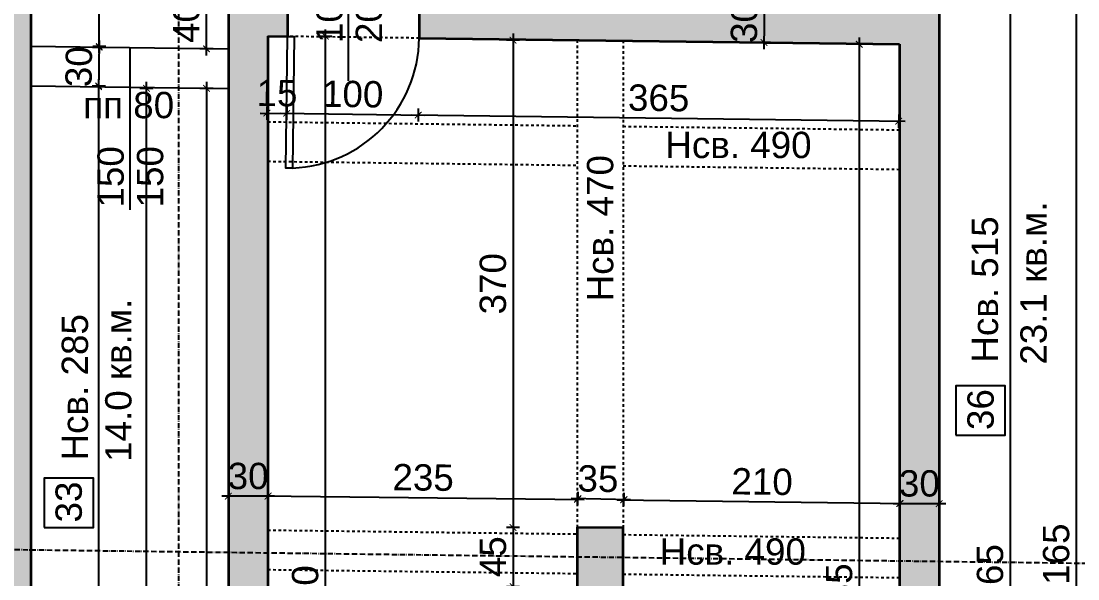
# Model space of a CAD drawing. Header units: inches. Extents: x -72385 to 39588, y -6525 to 66685.
# Drawn here: x -41120 to -40317, y 2345 to 2769 of the extents above; entities that cross this region are included whole.
import ezdxf

# ---------------------------------------------------------------- set-up
doc = ezdxf.new("R2010")
doc.units = ezdxf.units.IN
doc.header["$MEASUREMENT"] = 0
doc.linetypes.add('DashDot', pattern=[0.6, 0.4, -0.1, 0, -0.1])
doc.linetypes.add('Hidden', pattern=[0.4, 0.2, -0.2])
for name, color, linetype, lineweight in [('Врати', 251, 'Continuous', 25), ('Изгледни линии', 253, 'Continuous', 25), ('Линия на разрез', 252, 'DashDot', 25), ('Надписи Hсв', 252, 'Continuous', 25), ('Надписи врати', 252, 'Continuous', 25), ('Надписи коти вътрешни', 252, 'Continuous', 25), ('Надписи номера на пом.', 252, 'Continuous', 25), ('Надписи площ', 252, 'Continuous', 25), ('Надписи прозорци', 252, 'Continuous', 25), ('Оси', 252, 'DashDot', 25), ('Пунктир', 253, 'Hidden', 25), ('Разрезни линии', 7, 'Continuous', 35), ('Щрих стени', 254, 'Continuous', 25)]:
    doc.layers.add(name, color=color, linetype=linetype, lineweight=lineweight)
doc.styles.add('Arial Regular', font='arial.ttf')
doc.styles.get("Standard").update_dxf_attribs({"font": 'arial.ttf'})
doc.dimstyles.new('Annotative', dxfattribs={"dimscale": 0, "dimtxt": 20, "dimasz": 5, "dimexe": 5, "dimexo": 5, "dimgap": 5, "dimtad": 1, "dimdec": 0, "dimzin": 0, "dimdsep": 46, "dimtxsty": 'Standard', "dimblk": 'ARCHTICK', "dimcen": 5, "dimdle": 5, "dimadec": 0, "dimazin": 0, "dimtfac": 1, "dimtdec": 0, "dimtofl": 0, "dimtmove": 0, "dimatfit": 3, "dimldrblk": 'ARCHTICK', "dimfxl": 5, "dimfxlon": 1, "dimtolj": 1, "dimtzin": 0, "dimarcsym": 1})

# ---------------------------------------------------------------- blocks, each defined once
blk = doc.blocks.new('_ArchTick')
at = {"color": 0, "linetype": 'ByBlock', "const_width": 0.15}
blk.add_lwpolyline([(-0.5, -0.5), (0.5, 0.5)], dxfattribs=at)
blk = doc.blocks.new('*D1895')
at = {"layer": 'Defpoints', "color": 0, "ltscale": 50, "transparency": 16777216}
for p in [(-40422.34, 2781.04), (-40422.34, 1915.97), (-40368.32, 1915.97)]:
    blk.add_point(p, dxfattribs=at)
at = {"layer": 'Надписи коти вътрешни', "color": 0, "lineweight": -2, "ltscale": 50, "transparency": 16777216}
for p, q in [((-40373.32, 2781.04), (-40363.32, 2781.04)), ((-40368.32, 2786.04), (-40368.32, 1910.97)), ((-40373.32, 1915.97), (-40363.32, 1915.97))]:
    blk.add_line(p, q, dxfattribs=at)
at = {"layer": 'Надписи коти вътрешни', "color": 0, "lineweight": -2, "ltscale": 50, "transparency": 16777216, "xscale": 5, "yscale": 5, "zscale": 5}
for p, rotation in [((-40368.32, 2781.04), 90), ((-40368.32, 1915.97), 270)]:
    blk.add_blockref('_ArchTick', p, dxfattribs=dict(at, rotation=rotation))
at = {"layer": 'Надписи коти вътрешни', "color": 0, "ltscale": 50, "transparency": 16777216, "insert": (-40383.54, 2348.51), "char_height": 20, "attachment_point": 5, "rotation": 90}
blk.add_mtext('\\A1;865', dxfattribs=at)
blk = doc.blocks.new('*D1901')
at = {"layer": 'Defpoints', "color": 0, "ltscale": 50, "transparency": 16777216}
for p in [(-40257.34, 2938.96), (-40318.1, 1773.86), (-40257.34, 1773.86)]:
    blk.add_point(p, dxfattribs=at)
at = {"layer": 'Надписи коти вътрешни', "color": 0, "lineweight": -2, "ltscale": 50, "transparency": 16777216}
for p, q in [((-40313.1, 2938.96), (-40323.1, 2938.96)), ((-40318.1, 2943.96), (-40318.1, 1768.86)), ((-40313.1, 1773.86), (-40323.1, 1773.86))]:
    blk.add_line(p, q, dxfattribs=at)
at = {"layer": 'Надписи коти вътрешни', "color": 0, "lineweight": -2, "ltscale": 50, "transparency": 16777216, "xscale": 5, "yscale": 5, "zscale": 5}
for p, rotation in [((-40318.1, 2938.96), 90), ((-40318.1, 1773.86), 270)]:
    blk.add_blockref('_ArchTick', p, dxfattribs=dict(at, rotation=rotation))
at = {"layer": 'Надписи коти вътрешни', "color": 0, "ltscale": 50, "transparency": 16777216, "insert": (-40333.31, 2356.41), "char_height": 20, "attachment_point": 5, "rotation": 90}
blk.add_mtext('\\A1;1165', dxfattribs=at)
blk = doc.blocks.new('*D1902')
at = {"layer": 'Defpoints', "color": 0, "ltscale": 50, "transparency": 16777216}
for p in [(-40932.34, 2757.53), (-40917.34, 2757.34), (-40918.08, 2698.92)]:
    blk.add_point(p, dxfattribs=at)
at = {"layer": 'Надписи коти вътрешни', "color": 0, "lineweight": -2, "ltscale": 50, "transparency": 16777216}
for p, q in [((-40938.08, 2699.17), (-40913.08, 2698.85)), ((-40933.02, 2704.11), (-40933.14, 2694.11)), ((-40918.02, 2703.92), (-40918.14, 2693.92))]:
    blk.add_line(p, q, dxfattribs=at)
at = {"layer": 'Надписи коти вътрешни', "color": 0, "lineweight": -2, "ltscale": 50, "transparency": 16777216, "xscale": 5, "yscale": 5, "zscale": 5}
for p, rotation in [((-40933.08, 2699.11), 179.2706286525452), ((-40918.08, 2698.92), 359.2706286525452)]:
    blk.add_blockref('_ArchTick', p, dxfattribs=dict(at, rotation=rotation))
at = {"layer": 'Надписи коти вътрешни', "color": 0, "ltscale": 50, "transparency": 16777216, "insert": (-40925.39, 2714.22), "char_height": 20, "attachment_point": 5, "rotation": 359.27063}
blk.add_mtext('\\A1;15', dxfattribs=at)
blk = doc.blocks.new('*D1903')
at = {"layer": 'Defpoints', "color": 0, "ltscale": 50, "transparency": 16777216}
for p in [(-40917.34, 2757.34), (-40817.34, 2756.07), (-40818.08, 2697.64)]:
    blk.add_point(p, dxfattribs=at)
at = {"layer": 'Надписи коти вътрешни', "color": 0, "lineweight": -2, "ltscale": 50, "transparency": 16777216}
for p, q in [((-40923.08, 2698.98), (-40813.08, 2697.58)), ((-40918.02, 2703.92), (-40918.14, 2693.92)), ((-40818.02, 2702.64), (-40818.14, 2692.64))]:
    blk.add_line(p, q, dxfattribs=at)
at = {"layer": 'Надписи коти вътрешни', "color": 0, "lineweight": -2, "ltscale": 50, "transparency": 16777216, "xscale": 5, "yscale": 5, "zscale": 5}
for p, rotation in [((-40918.08, 2698.92), 179.2706286525442), ((-40818.08, 2697.64), 359.2706286525442)]:
    blk.add_blockref('_ArchTick', p, dxfattribs=dict(at, rotation=rotation))
at = {"layer": 'Надписи коти вътрешни', "color": 0, "ltscale": 50, "transparency": 16777216, "insert": (-40867.89, 2713.49), "char_height": 20, "attachment_point": 5, "rotation": 359.27063}
blk.add_mtext('\\A1;100', dxfattribs=at)
blk = doc.blocks.new('*D1904')
at = {"layer": 'Defpoints', "color": 0, "ltscale": 50, "transparency": 16777216}
for p in [(-40817.34, 2756.07), (-40452.34, 2751.42), (-40453.08, 2693)]:
    blk.add_point(p, dxfattribs=at)
at = {"layer": 'Надписи коти вътрешни', "color": 0, "lineweight": -2, "ltscale": 50, "transparency": 16777216}
for p, q in [((-40818.02, 2702.64), (-40818.14, 2692.64)), ((-40453.02, 2698), (-40453.14, 2688)), ((-40823.08, 2697.71), (-40448.08, 2692.93))]:
    blk.add_line(p, q, dxfattribs=at)
at = {"layer": 'Надписи коти вътрешни', "color": 0, "lineweight": -2, "ltscale": 50, "transparency": 16777216, "xscale": 5, "yscale": 5, "zscale": 5}
for p, rotation in [((-40818.08, 2697.64), 179.2706286525474), ((-40453.08, 2693), 359.2706286525474)]:
    blk.add_blockref('_ArchTick', p, dxfattribs=dict(at, rotation=rotation))
at = {"layer": 'Надписи коти вътрешни', "color": 0, "ltscale": 50, "transparency": 16777216, "insert": (-40635.39, 2710.54), "char_height": 20, "attachment_point": 5, "rotation": 359.27063}
blk.add_mtext('\\A1;365', dxfattribs=at)
blk = doc.blocks.new('*D1905')
at = {"layer": 'Defpoints', "color": 0, "ltscale": 50, "transparency": 16777216}
for p in [(-40932.34, 2757.53), (-40932.34, 1907.46), (-40888.7, 1907.46)]:
    blk.add_point(p, dxfattribs=at)
at = {"layer": 'Надписи коти вътрешни', "color": 0, "lineweight": -2, "ltscale": 50, "transparency": 16777216}
for p, q in [((-40888.7, 2762.53), (-40888.7, 1902.46)), ((-40893.7, 2757.53), (-40883.7, 2757.53)), ((-40893.7, 1907.46), (-40883.7, 1907.46))]:
    blk.add_line(p, q, dxfattribs=at)
at = {"layer": 'Надписи коти вътрешни', "color": 0, "lineweight": -2, "ltscale": 50, "transparency": 16777216, "xscale": 5, "yscale": 5, "zscale": 5}
for p, rotation in [((-40888.7, 2757.53), 90), ((-40888.7, 1907.46), 270)]:
    blk.add_blockref('_ArchTick', p, dxfattribs=dict(at, rotation=rotation))
at = {"layer": 'Надписи коти вътрешни', "color": 0, "ltscale": 50, "transparency": 16777216, "insert": (-40903.91, 2332.5), "char_height": 20, "attachment_point": 5, "rotation": 90}
blk.add_mtext('\\A1;850', dxfattribs=at)
blk = doc.blocks.new('*D1914')
at = {"layer": 'Defpoints', "color": 0, "ltscale": 50, "transparency": 16777216}
for p in [(-40452.34, 2751.42), (-40483.03, 1916.35), (-40452.34, 1916.35)]:
    blk.add_point(p, dxfattribs=at)
at = {"layer": 'Надписи коти вътрешни', "color": 0, "lineweight": -2, "ltscale": 50, "transparency": 16777216}
for p, q in [((-40483.03, 2756.42), (-40483.03, 1911.35)), ((-40478.03, 2751.42), (-40488.03, 2751.42)), ((-40478.03, 1916.35), (-40488.03, 1916.35))]:
    blk.add_line(p, q, dxfattribs=at)
at = {"layer": 'Надписи коти вътрешни', "color": 0, "lineweight": -2, "ltscale": 50, "transparency": 16777216, "xscale": 5, "yscale": 5, "zscale": 5}
for p, rotation in [((-40483.03, 2751.42), 90), ((-40483.03, 1916.35), 270)]:
    blk.add_blockref('_ArchTick', p, dxfattribs=dict(at, rotation=rotation))
at = {"layer": 'Надписи коти вътрешни', "color": 0, "ltscale": 50, "transparency": 16777216, "insert": (-40498.25, 2333.89), "char_height": 20, "attachment_point": 5, "rotation": 90}
blk.add_mtext('\\A1;835', dxfattribs=at)
blk = doc.blocks.new('*D1915')
at = {"layer": 'Defpoints', "color": 0, "ltscale": 50, "transparency": 16777216}
for p in [(-40661.8, 2405.81), (-40697.34, 2379.77), (-40662.34, 2379.07)]:
    blk.add_point(p, dxfattribs=at)
at = {"layer": 'Надписи коти вътрешни', "color": 0, "lineweight": -2, "ltscale": 50, "transparency": 16777216}
for p, q in [((-40696.9, 2401.51), (-40696.7, 2411.51)), ((-40661.9, 2400.81), (-40661.7, 2410.81)), ((-40701.8, 2406.61), (-40656.8, 2405.71))]:
    blk.add_line(p, q, dxfattribs=at)
at = {"layer": 'Надписи коти вътрешни', "color": 0, "lineweight": -2, "ltscale": 50, "transparency": 16777216, "xscale": 5, "yscale": 5, "zscale": 5}
for p, rotation in [((-40696.8, 2406.51), 178.8536044907256), ((-40661.8, 2405.81), 358.8536044907256)]:
    blk.add_blockref('_ArchTick', p, dxfattribs=dict(at, rotation=rotation))
at = {"layer": 'Надписи коти вътрешни', "color": 0, "ltscale": 50, "transparency": 16777216, "insert": (-40681.5, 2421.43), "char_height": 20, "attachment_point": 5, "rotation": 358.8536}
blk.add_mtext('\\A1;35', dxfattribs=at)
blk = doc.blocks.new('*D1916')
at = {"layer": 'Defpoints', "color": 0, "ltscale": 50, "transparency": 16777216}
for p in [(-40697.05, 2405.8), (-40932.34, 2382.5), (-40697.34, 2379.86)]:
    blk.add_point(p, dxfattribs=at)
at = {"layer": 'Надписи коти вътрешни', "color": 0, "lineweight": -2, "ltscale": 50, "transparency": 16777216}
for p, q in [((-40932.1, 2403.44), (-40931.99, 2413.44)), ((-40697.1, 2400.8), (-40696.99, 2410.8)), ((-40937.05, 2408.49), (-40692.05, 2405.74))]:
    blk.add_line(p, q, dxfattribs=at)
at = {"layer": 'Надписи коти вътрешни', "color": 0, "lineweight": -2, "ltscale": 50, "transparency": 16777216, "xscale": 5, "yscale": 5, "zscale": 5}
for p, rotation in [((-40932.05, 2408.44), 179.3559729533327), ((-40697.05, 2405.8), 359.3559729533328)]:
    blk.add_blockref('_ArchTick', p, dxfattribs=dict(at, rotation=rotation))
at = {"layer": 'Надписи коти вътрешни', "color": 0, "ltscale": 50, "transparency": 16777216, "insert": (-40814.37, 2422.33), "char_height": 20, "attachment_point": 5, "rotation": 359.35597}
blk.add_mtext('\\A1;235', dxfattribs=at)
blk = doc.blocks.new('*D1917')
at = {"layer": 'Defpoints', "color": 0, "ltscale": 50, "transparency": 16777216}
for p in [(-40452, 2402.64), (-40662.34, 2379.07), (-40452.34, 2376.39)]:
    blk.add_point(p, dxfattribs=at)
at = {"layer": 'Надписи коти вътрешни', "color": 0, "lineweight": -2, "ltscale": 50, "transparency": 16777216}
for p, q in [((-40662.07, 2400.32), (-40661.94, 2410.32)), ((-40667, 2405.38), (-40447, 2402.58)), ((-40452.07, 2397.64), (-40451.94, 2407.64))]:
    blk.add_line(p, q, dxfattribs=at)
at = {"layer": 'Надписи коти вътрешни', "color": 0, "lineweight": -2, "ltscale": 50, "transparency": 16777216, "xscale": 5, "yscale": 5, "zscale": 5}
for p, rotation in [((-40662, 2405.32), 179.2706286525463), ((-40452, 2402.64), 359.2706286525462)]:
    blk.add_blockref('_ArchTick', p, dxfattribs=dict(at, rotation=rotation))
at = {"layer": 'Надписи коти вътрешни', "color": 0, "ltscale": 50, "transparency": 16777216, "insert": (-40556.81, 2419.19), "char_height": 20, "attachment_point": 5, "rotation": 359.27063}
blk.add_mtext('\\A1;210', dxfattribs=at)
blk = doc.blocks.new('*D1918')
at = {"layer": 'Defpoints', "color": 0, "ltscale": 50, "transparency": 16777216}
for p in [(-40697.34, 2754.54), (-40746.06, 2384.51), (-40697.34, 2384.51)]:
    blk.add_point(p, dxfattribs=at)
at = {"layer": 'Надписи коти вътрешни', "color": 0, "lineweight": -2, "ltscale": 50, "transparency": 16777216}
for p, q in [((-40741.06, 2754.54), (-40751.06, 2754.54)), ((-40746.06, 2759.54), (-40746.06, 2379.51)), ((-40741.06, 2384.51), (-40751.06, 2384.51))]:
    blk.add_line(p, q, dxfattribs=at)
at = {"layer": 'Надписи коти вътрешни', "color": 0, "lineweight": -2, "ltscale": 50, "transparency": 16777216, "xscale": 5, "yscale": 5, "zscale": 5}
for p, rotation in [((-40746.06, 2754.54), 90), ((-40746.06, 2384.51), 270)]:
    blk.add_blockref('_ArchTick', p, dxfattribs=dict(at, rotation=rotation))
at = {"layer": 'Надписи коти вътрешни', "color": 0, "ltscale": 50, "transparency": 16777216, "insert": (-40761.28, 2569.53), "char_height": 20, "attachment_point": 5, "rotation": 90}
blk.add_mtext('\\A1;370', dxfattribs=at)
blk = doc.blocks.new('*D1919')
at = {"layer": 'Defpoints', "color": 0, "ltscale": 50, "transparency": 16777216}
for p in [(-40697.34, 2384.51), (-40746.06, 2339.51), (-40697.34, 2339.51)]:
    blk.add_point(p, dxfattribs=at)
at = {"layer": 'Надписи коти вътрешни', "color": 0, "lineweight": -2, "ltscale": 50, "transparency": 16777216}
for p, q in [((-40746.06, 2389.51), (-40746.06, 2334.51)), ((-40741.06, 2384.51), (-40751.06, 2384.51)), ((-40741.06, 2339.51), (-40751.06, 2339.51))]:
    blk.add_line(p, q, dxfattribs=at)
at = {"layer": 'Надписи коти вътрешни', "color": 0, "lineweight": -2, "ltscale": 50, "transparency": 16777216, "xscale": 5, "yscale": 5, "zscale": 5}
for p, rotation in [((-40746.06, 2384.51), 90), ((-40746.06, 2339.51), 270)]:
    blk.add_blockref('_ArchTick', p, dxfattribs=dict(at, rotation=rotation))
at = {"layer": 'Надписи коти вътрешни', "color": 0, "ltscale": 50, "transparency": 16777216, "insert": (-40761.23, 2362.26), "char_height": 20, "attachment_point": 5, "rotation": 90}
blk.add_mtext('\\A1;45', dxfattribs=at)
blk = doc.blocks.new('*D7968')
at = {"layer": 'Defpoints', "color": 0, "ltscale": 50, "transparency": 16777216}
for p in [(-41112.34, 2949.84), (-41060.45, 2949.84), (-41112.34, 2749.82)]:
    blk.add_point(p, dxfattribs=at)
at = {"layer": 'Надписи коти вътрешни', "color": 0, "lineweight": -2, "ltscale": 50, "transparency": 16777216}
for p, q in [((-41060.45, 2744.82), (-41060.45, 2954.84)), ((-41065.45, 2949.84), (-41055.45, 2949.84)), ((-41065.45, 2749.82), (-41055.45, 2749.82))]:
    blk.add_line(p, q, dxfattribs=at)
at = {"layer": 'Надписи коти вътрешни', "color": 0, "lineweight": -2, "ltscale": 50, "transparency": 16777216, "xscale": 5, "yscale": 5, "zscale": 5}
for p, rotation in [((-41060.45, 2949.84), 90), ((-41060.45, 2749.82), 270)]:
    blk.add_blockref('_ArchTick', p, dxfattribs=dict(at, rotation=rotation))
at = {"layer": 'Надписи коти вътрешни', "color": 0, "ltscale": 50, "transparency": 16777216, "insert": (-41075.66, 2849.83), "char_height": 20, "attachment_point": 5, "rotation": 90}
blk.add_mtext('\\A1;200', dxfattribs=at)
blk = doc.blocks.new('*D1957')
at = {"layer": 'Defpoints', "color": 0, "ltscale": 50, "transparency": 16777216}
for p in [(-40978.98, 2787.92), (-40962.34, 2787.92), (-40962.34, 2747.91)]:
    blk.add_point(p, dxfattribs=at)
at = {"layer": 'Надписи коти вътрешни', "color": 0, "lineweight": -2, "ltscale": 50, "transparency": 16777216}
for p, q in [((-40973.98, 2787.92), (-40983.98, 2787.92)), ((-40978.98, 2742.91), (-40978.98, 2792.92)), ((-40973.98, 2747.91), (-40983.98, 2747.91))]:
    blk.add_line(p, q, dxfattribs=at)
at = {"layer": 'Надписи коти вътрешни', "color": 0, "lineweight": -2, "ltscale": 50, "transparency": 16777216, "xscale": 5, "yscale": 5, "zscale": 5}
for p, rotation in [((-40978.98, 2787.92), 90), ((-40978.98, 2747.91), 270)]:
    blk.add_blockref('_ArchTick', p, dxfattribs=dict(at, rotation=rotation))
at = {"layer": 'Надписи коти вътрешни', "color": 0, "ltscale": 50, "transparency": 16777216, "insert": (-40994.19, 2767.92), "char_height": 20, "attachment_point": 5, "rotation": 90}
blk.add_mtext('\\A1;40', dxfattribs=at)
blk = doc.blocks.new('*D1958')
at = {"layer": 'Defpoints', "color": 0, "ltscale": 50, "transparency": 16777216}
for p in [(-40962.34, 2717.91), (-40978.98, 1907.85), (-40962.34, 1907.85)]:
    blk.add_point(p, dxfattribs=at)
at = {"layer": 'Надписи коти вътрешни', "color": 0, "lineweight": -2, "ltscale": 50, "transparency": 16777216}
for p, q in [((-40978.98, 2722.91), (-40978.98, 1902.85)), ((-40973.98, 2717.91), (-40983.98, 2717.91)), ((-40973.98, 1907.85), (-40983.98, 1907.85))]:
    blk.add_line(p, q, dxfattribs=at)
at = {"layer": 'Надписи коти вътрешни', "color": 0, "lineweight": -2, "ltscale": 50, "transparency": 16777216, "xscale": 5, "yscale": 5, "zscale": 5}
for p, rotation in [((-40978.98, 2717.91), 90), ((-40978.98, 1907.85), 270)]:
    blk.add_blockref('_ArchTick', p, dxfattribs=dict(at, rotation=rotation))
at = {"layer": 'Надписи коти вътрешни', "color": 0, "ltscale": 50, "transparency": 16777216, "insert": (-40994.19, 2312.88), "char_height": 20, "attachment_point": 5, "rotation": 90}
blk.add_mtext('\\A1;810', dxfattribs=at)
blk = doc.blocks.new('*D7965')
at = {"layer": 'Defpoints', "color": 0, "ltscale": 50, "transparency": 16777216}
for p in [(-41112.34, 2719.82), (-41060.83, 2719.82), (-41112.34, 1804.75)]:
    blk.add_point(p, dxfattribs=at)
at = {"layer": 'Надписи коти вътрешни', "color": 0, "lineweight": -2, "ltscale": 50, "transparency": 16777216}
for p, q in [((-41060.83, 1799.75), (-41060.83, 2724.82)), ((-41065.83, 2719.82), (-41055.83, 2719.82)), ((-41065.83, 1804.75), (-41055.83, 1804.75))]:
    blk.add_line(p, q, dxfattribs=at)
at = {"layer": 'Надписи коти вътрешни', "color": 0, "lineweight": -2, "ltscale": 50, "transparency": 16777216, "xscale": 5, "yscale": 5, "zscale": 5}
for p, rotation in [((-41060.83, 2719.82), 90), ((-41060.83, 1804.75), 270)]:
    blk.add_blockref('_ArchTick', p, dxfattribs=dict(at, rotation=rotation))
at = {"layer": 'Надписи коти вътрешни', "color": 0, "ltscale": 50, "transparency": 16777216, "insert": (-41076.04, 2262.28), "char_height": 20, "attachment_point": 5, "rotation": 90}
blk.add_mtext('\\A1;915', dxfattribs=at)
blk = doc.blocks.new('*D1954')
at = {"layer": 'Defpoints', "color": 0, "ltscale": 50, "transparency": 16777216}
for p in [(-41024.59, 2717.91), (-40962.34, 2717.91), (-40962.34, 1782.84)]:
    blk.add_point(p, dxfattribs=at)
at = {"layer": 'Надписи коти вътрешни', "color": 0, "lineweight": -2, "ltscale": 50, "transparency": 16777216}
for p, q in [((-41024.59, 1777.84), (-41024.59, 2722.91)), ((-41019.59, 2717.91), (-41029.59, 2717.91)), ((-41019.59, 1782.84), (-41029.59, 1782.84))]:
    blk.add_line(p, q, dxfattribs=at)
at = {"layer": 'Надписи коти вътрешни', "color": 0, "lineweight": -2, "ltscale": 50, "transparency": 16777216, "xscale": 5, "yscale": 5, "zscale": 5}
for p, rotation in [((-41024.59, 2717.91), 90), ((-41024.59, 1782.84), 270)]:
    blk.add_blockref('_ArchTick', p, dxfattribs=dict(at, rotation=rotation))
at = {"layer": 'Надписи коти вътрешни', "color": 0, "ltscale": 50, "transparency": 16777216, "insert": (-41039.81, 2250.37), "char_height": 20, "attachment_point": 5, "rotation": 90}
blk.add_mtext('\\A1;935', dxfattribs=at)
blk = doc.blocks.new('*D7964')
at = {"layer": 'Defpoints', "color": 0, "ltscale": 10, "transparency": 16777216}
for p in [(-41079.18, 2749.4), (-41079.56, 2719.4), (-41060.9, 2719.17)]:
    blk.add_point(p, dxfattribs=at)
at = {"layer": 'Надписи коти вътрешни', "color": 0, "lineweight": -2, "ltscale": 10, "transparency": 16777216}
for p, q in [((-41060.45, 2754.16), (-41060.96, 2714.17)), ((-41065.52, 2749.23), (-41055.52, 2749.1)), ((-41065.9, 2719.23), (-41055.9, 2719.1))]:
    blk.add_line(p, q, dxfattribs=at)
at = {"layer": 'Надписи коти вътрешни', "color": 0, "lineweight": -2, "ltscale": 10, "transparency": 16777216, "xscale": 5, "yscale": 5, "zscale": 5}
for p, rotation in [((-41060.52, 2749.16), 89.27062865253532), ((-41060.9, 2719.17), 269.2706286525353)]:
    blk.add_blockref('_ArchTick', p, dxfattribs=dict(at, rotation=rotation))
at = {"layer": 'Надписи коти вътрешни', "color": 0, "ltscale": 10, "transparency": 16777216, "insert": (-41075.93, 2734.36), "char_height": 20, "attachment_point": 5, "rotation": 89.27063}
blk.add_mtext('\\A1;30', dxfattribs=at)
blk = doc.blocks.new('*D7975')
at = {"layer": 'Defpoints', "color": 0, "ltscale": 10, "transparency": 16777216}
for p in [(-40962.34, 2438.09), (-40932.34, 2438.09), (-40962.34, 2408.21)]:
    blk.add_point(p, dxfattribs=at)
at = {"layer": 'Надписи коти вътрешни', "color": 0, "lineweight": -2, "ltscale": 10, "transparency": 16777216}
for p, q in [((-40962.34, 2413.21), (-40962.34, 2403.21)), ((-40932.34, 2413.21), (-40932.34, 2403.21)), ((-40927.34, 2408.21), (-40967.34, 2408.21))]:
    blk.add_line(p, q, dxfattribs=at)
at = {"layer": 'Надписи коти вътрешни', "color": 0, "lineweight": -2, "ltscale": 10, "transparency": 16777216, "xscale": 5, "yscale": 5, "zscale": 5, "rotation": 180.0000000000009}
blk.add_blockref('_ArchTick', (-40962.34, 2408.21), dxfattribs=at)
at = {"layer": 'Надписи коти вътрешни', "color": 0, "lineweight": -2, "ltscale": 10, "transparency": 16777216, "xscale": 5, "yscale": 5, "zscale": 5}
blk.add_blockref('_ArchTick', (-40932.34, 2408.21), dxfattribs=at)
at = {"layer": 'Надписи коти вътрешни', "color": 0, "ltscale": 10, "transparency": 16777216, "insert": (-40947.34, 2423.43), "char_height": 20, "attachment_point": 5}
blk.add_mtext('\\A1;30', dxfattribs=at)
blk = doc.blocks.new('*D7976')
at = {"layer": 'Defpoints', "color": 0, "ltscale": 10, "transparency": 16777216}
for p in [(-40452.34, 2423.43), (-40422.34, 2423.43), (-40422.34, 2402.58)]:
    blk.add_point(p, dxfattribs=at)
at = {"layer": 'Надписи коти вътрешни', "color": 0, "lineweight": -2, "ltscale": 10, "transparency": 16777216}
for p, q in [((-40457.34, 2402.58), (-40417.34, 2402.58)), ((-40452.34, 2407.58), (-40452.34, 2397.58)), ((-40422.34, 2407.58), (-40422.34, 2397.58))]:
    blk.add_line(p, q, dxfattribs=at)
at = {"layer": 'Надписи коти вътрешни', "color": 0, "lineweight": -2, "ltscale": 10, "transparency": 16777216, "xscale": 5, "yscale": 5, "zscale": 5, "rotation": 180}
blk.add_blockref('_ArchTick', (-40452.34, 2402.58), dxfattribs=at)
at = {"layer": 'Надписи коти вътрешни', "color": 0, "lineweight": -2, "ltscale": 10, "transparency": 16777216, "xscale": 5, "yscale": 5, "zscale": 5}
blk.add_blockref('_ArchTick', (-40422.34, 2402.58), dxfattribs=at)
at = {"layer": 'Надписи коти вътрешни', "color": 0, "ltscale": 10, "transparency": 16777216, "insert": (-40437.34, 2417.8), "char_height": 20, "attachment_point": 5}
blk.add_mtext('\\A1;30', dxfattribs=at)
blk = doc.blocks.new('*D7977')
at = {"layer": 'Defpoints', "color": 0, "ltscale": 10, "transparency": 16777216}
for p in [(-40537.17, 2782.5), (-40555.36, 2752.74), (-40537.57, 2752.51)]:
    blk.add_point(p, dxfattribs=at)
at = {"layer": 'Надписи коти вътрешни', "color": 0, "lineweight": -2, "ltscale": 10, "transparency": 16777216}
for p, q in [((-40554.9, 2787.74), (-40555.43, 2747.74)), ((-40549.97, 2782.67), (-40559.97, 2782.81)), ((-40550.37, 2752.68), (-40560.36, 2752.81))]:
    blk.add_line(p, q, dxfattribs=at)
at = {"layer": 'Надписи коти вътрешни', "color": 0, "lineweight": -2, "ltscale": 10, "transparency": 16777216, "xscale": 5, "yscale": 5, "zscale": 5}
for p, rotation in [((-40554.97, 2782.74), 89.2440909782928), ((-40555.36, 2752.74), 269.2440909782928)]:
    blk.add_blockref('_ArchTick', p, dxfattribs=dict(at, rotation=rotation))
at = {"layer": 'Надписи коти вътрешни', "color": 0, "ltscale": 10, "transparency": 16777216, "insert": (-40570.38, 2767.94), "char_height": 20, "attachment_point": 5, "rotation": 89.24409}
blk.add_mtext('\\A1;30', dxfattribs=at)

msp = doc.modelspace()

# ---------------------------------------------------------------- hatches: boundary and pattern name
at = {"layer": 'Щрих стени', "ltscale": 10}
h = msp.add_hatch(color=256, dxfattribs=at)
h.dxf.hatch_style = 1
h.paths.add_polyline_path([(-42007.34, 2996.24), (-42042.34, 2996.68), (-42042.34, 2961.68), (-42007.34, 2961.23)])
h.paths.add_polyline_path([(-41707.34, 2992.42), (-41742.34, 2992.86), (-41742.34, 2947.86), (-41707.34, 2947.41)])
h.paths.add_polyline_path([(-41407.34, 2988.6), (-41442.34, 2989.04), (-41442.34, 2954.04), (-41407.34, 2953.6)])
h.paths.add_polyline_path([(-41707.34, 2397.37), (-41742.34, 2397.81), (-41767.34, 2398.13), (-41767.34, 2363.13), (-41742.34, 2362.81), (-41742.34, 2352.81), (-41707.34, 2352.37)], flags=17)
h.paths.add_polyline_path([(-42292.34, 2089.79), (-42292.34, 2139.8), (-42307.34, 2139.99), (-42307.34, 2024.98), (-42292.34, 2024.79), (-42292.34, 2074.79), (-41707.34, 2067.34), (-41707.34, 2062.85), (-41702.34, 2062.85), (-41702.34, 2067.28), (-41197.34, 2060.85), (-41197.34, 2030.85), (-41142.34, 2030.15), (-41142.34, 1745.12), (-41702.34, 1752.25), (-41702.34, 1962.85), (-41707.34, 1962.85), (-41707.34, 1797.32), (-41742.34, 1797.77), (-41742.34, 1787.77), (-41767.34, 1788.08), (-41767.34, 1753.08), (-41742.34, 1752.76), (-41707.34, 1752.32), (-41707.34, 1557.85), (-41702.34, 1557.85), (-41702.34, 1747.25), (-41142.34, 1740.12), (-41142.34, 1660.12), (-41112.34, 1659.74), (-41112.34, 1754.74), (-41087.34, 1754.42), (-41087.34, 1804.43), (-41112.34, 1804.75), (-41112.34, 2949.84), (-40882.34, 2946.91), (-40882.34, 2966.91), (-40907.34, 2967.23), (-40907.34, 2982.23), (-41142.34, 2985.22), (-41142.34, 2105.15), (-41197.34, 2105.85), (-41197.34, 2075.85)])
h.paths.add_polyline_path([(-42007.34, 1196.09), (-42042.34, 1196.54), (-42042.34, 1161.53), (-42007.34, 1161.09)])
h.paths.add_polyline_path([(-41707.34, 1192.27), (-41702.34, 1192.21), (-41702.34, 1457.85), (-41707.34, 1457.85), (-41707.34, 1202.27), (-41742.34, 1202.72), (-41742.34, 1157.71), (-41707.34, 1157.27)])
h.paths.add_polyline_path([(-41407.34, 1188.45), (-41442.34, 1188.9), (-41442.34, 1153.9), (-41407.34, 1153.45)])
h = msp.add_hatch(color=256, dxfattribs=at)
h.dxf.hatch_style = 1
h.paths.add_polyline_path([(-41112.34, 1404.71), (-40967.34, 1402.87), (-40967.34, 1432.87), (-41112.34, 1434.72), (-41112.34, 1499.72), (-41142.34, 1500.1), (-41142.34, 1150.08), (-41107.34, 1149.63), (-41107.34, 1194.63), (-41112.34, 1194.7)])
h.paths.add_polyline_path([(-40782.34, 1430.52), (-40867.34, 1431.6), (-40867.34, 1401.6), (-40842.34, 1401.28), (-40842.34, 1181.26), (-40842.34, 1146.26), (-40807.34, 1145.81), (-40807.34, 1180.81), (-40812.34, 1180.88), (-40812.34, 1400.9), (-40782.34, 1400.51)])
h.paths.add_polyline_path([(-40207.34, 1423.2), (-40682.34, 1429.24), (-40682.34, 1399.24), (-40337.34, 1394.85), (-40337.34, 1379.85), (-40257.34, 1378.83), (-40257.34, 1173.81), (-40542.34, 1177.44), (-40542.34, 1142.44), (-40222.34, 1138.36), (-40222.34, 1403.39), (-40207.34, 1403.19)])
h.paths.add_polyline_path([(-40222.34, 2498.47), (-40257.34, 2498.92), (-40257.34, 1773.86), (-40422.34, 1775.96), (-40422.34, 1815.96), (-40452.34, 1816.35), (-40452.34, 1776.34), (-40932.34, 1782.45), (-40932.34, 1807.46), (-40962.34, 1807.84), (-40962.34, 1782.84), (-40987.34, 1783.15), (-40987.34, 1753.15), (-40207.34, 1743.22), (-40207.34, 1763.22), (-40222.34, 1763.41)])
h.paths.add_polyline_path([(-40932.34, 2757.53), (-40917.34, 2757.34), (-40917.34, 2787.34), (-40962.34, 2787.92), (-40962.34, 1907.85), (-40932.34, 1907.46)])
h.paths.add_polyline_path([(-40422.34, 2781.04), (-40662.34, 2784.1), (-40662.34, 2809.1), (-40692.34, 2809.48), (-40692.34, 2784.48), (-40817.34, 2786.07), (-40817.34, 2756.07), (-40452.34, 2751.42), (-40452.34, 1916.35), (-40422.34, 1915.97)])
h.paths.add_polyline_path([(-40662.34, 2384.07), (-40697.34, 2384.51), (-40697.34, 2339.51), (-40662.34, 2339.06)], flags=17)
h.paths.add_polyline_path([(-40222.34, 2973.51), (-40717.34, 2979.81), (-40717.34, 2964.81), (-40742.34, 2965.13), (-40742.34, 2945.13), (-40692.34, 2944.49), (-40692.34, 2939.49), (-40662.34, 2939.11), (-40662.34, 2944.11), (-40257.34, 2938.96), (-40257.34, 2638.93), (-40222.34, 2638.49)])

# ---------------------------------------------------------------- linework, layer by layer
at = {"layer": 'Врати', "ltscale": 50}
msp.add_lwpolyline([(-40917.34, 2757.34), (-40912.34, 2757.28), (-40913.61, 2657.29), (-40918.61, 2657.35)], close=True, dxfattribs=at)
msp.add_arc((-40917.34, 2757.34), 100, 272.13661, 359.27063, dxfattribs=at)
at = {"layer": 'Изгледни линии', "ltscale": 50}
for p, q in [((-41112.34, 2749.82), (-40962.34, 2747.91)), ((-41112.34, 2719.82), (-40962.34, 2717.91))]:
    msp.add_line(p, q, dxfattribs=at)
at = {"layer": 'Линия на разрез', "ltscale": 10}
msp.add_line((-40999.92, 1148.26), (-40999.92, 3115.76), dxfattribs=at)
at = {"layer": 'Надписи врати', "ltscale": 50}
msp.add_line((-40871.08, 2723.67), (-40871.08, 2823.67), dxfattribs=at)
at = {"layer": 'Надписи номера на пом.', "ltscale": 50}
for points in [[(-40409.53, 2454.6), (-40372.03, 2454.6), (-40372.03, 2492.1), (-40409.53, 2492.1)], [(-41102.39, 2384.4), (-41064.89, 2384.4), (-41064.89, 2421.9), (-41102.39, 2421.9)]]:
    msp.add_lwpolyline(points, close=True, dxfattribs=at)
at = {"layer": 'Надписи прозорци', "ltscale": 50}
msp.add_line((-41037.34, 2748.87), (-41037.34, 2625.72), dxfattribs=at)
at = {"layer": 'Оси', "ltscale": 10}
msp.add_line((-39839.84, 2351.09), (-52699.84, 2514.81), dxfattribs=at)
at = {"layer": 'Пунктир', "ltscale": 10}
for p, q in [((-40817.34, 2756.07), (-40917.34, 2757.34)), ((-40697.34, 2754.54), (-40697.34, 2384.51)), ((-40662.34, 2754.1), (-40662.34, 2384.07)), ((-40932.34, 2692.52), (-40697.34, 2689.53)), ((-40662.34, 2689.08), (-40452.34, 2686.41)), ((-40932.34, 2662.52), (-40697.34, 2659.53)), ((-40662.34, 2659.08), (-40452.34, 2656.41)), ((-40932.34, 2382.5), (-40697.34, 2379.51)), ((-40662.34, 2379.07), (-40452.34, 2376.39)), ((-40932.34, 2352.5), (-40697.34, 2349.51)), ((-40662.34, 2349.06), (-40452.34, 2346.39))]:
    msp.add_line(p, q, dxfattribs=at)
at = {"layer": 'Разрезни линии', "ltscale": 50}
for p, q in [((-41112.34, 2949.84), (-41112.34, 1804.75)), ((-40962.34, 2787.92), (-40962.34, 1907.85)), ((-40917.34, 2787.34), (-40917.34, 2757.34)), ((-40817.34, 2786.07), (-40817.34, 2756.07)), ((-40422.34, 2781.04), (-40422.34, 1915.97)), ((-40932.34, 2757.53), (-40917.34, 2757.34)), ((-40932.34, 2757.53), (-40932.34, 1907.46)), ((-40817.34, 2756.07), (-40452.34, 2751.42)), ((-40452.34, 2751.42), (-40452.34, 1916.35))]:
    msp.add_line(p, q, dxfattribs=at)
msp.add_lwpolyline([(-40697.34, 2339.51), (-40662.34, 2339.06), (-40662.34, 2384.07), (-40697.34, 2384.51)], close=True, dxfattribs=at)

# ---------------------------------------------------------------- texts
at = {"layer": 'Надписи Hсв', "ltscale": 100, "char_height": 20, "width": 180.4891, "attachment_point": 1, "style": 'Arial Regular'}
for insert in [(-40630.33, 2684.96), (-40634.64, 2376.2)]:
    msp.add_mtext('\\pxt8;Hсв. 490', dxfattribs=dict(at, insert=insert))
at = {"layer": 'Надписи Hсв', "ltscale": 100, "char_height": 20, "width": 180.4891, "attachment_point": 1, "rotation": 90, "style": 'Arial Regular'}
for s, insert in [('\\pxt8;Hсв. 470', (-40689.9, 2556.14)), ('\\pxt8;Hсв. 515', (-40397.52, 2509.6)), ('\\pxt8;Hсв. 285', (-41089.01, 2435.37))]:
    msp.add_mtext(s, dxfattribs=dict(at, insert=insert))
at = {"layer": 'Надписи врати', "ltscale": 100, "char_height": 20, "width": 180.4891, "attachment_point": 1, "rotation": 90, "style": 'Arial Regular'}
for s, insert in [('100', (-40895.6, 2752.33)), ('200', (-40865.6, 2752.33))]:
    msp.add_mtext(s, dxfattribs=dict(at, insert=insert))
at = {"layer": 'Надписи номера на пом.', "ltscale": 100, "char_height": 20, "width": 180.4891, "attachment_point": 1, "rotation": 90, "style": 'Arial Regular'}
for s, insert in [('\\pxqc;36', (-40400.84, 2383.74)), ('\\pxqc;33', (-41093.71, 2313.55))]:
    msp.add_mtext(s, dxfattribs=dict(at, insert=insert))
at = {"layer": 'Надписи площ', "ltscale": 100, "char_height": 20, "width": 180.4891, "attachment_point": 1, "rotation": 90, "style": 'Arial Regular'}
for s, insert in [('23.1 кв.м.', (-40360.59, 2508.09)), ('14.0 кв.м.', (-41055.96, 2434.26))]:
    msp.add_mtext(s, dxfattribs=dict(at, insert=insert))
at = {"layer": 'Надписи прозорци', "ltscale": 100, "insert": (-41072.65, 2715.23), "char_height": 20, "width": 180.4891, "attachment_point": 1, "style": 'Arial Regular'}
msp.add_mtext('пп 80', dxfattribs=at)
at = {"layer": 'Надписи прозорци', "ltscale": 100, "char_height": 20, "width": 180.4891, "attachment_point": 3, "rotation": 90, "style": 'Arial Regular'}
for insert in [(-41061.85, 2674.01), (-41031.85, 2674.09)]:
    msp.add_mtext('150', dxfattribs=dict(at, insert=insert))

# ---------------------------------------------------------------- dimensions: what is measured, and where the dimension line sits
at = {"layer": 'Надписи коти вътрешни', "ltscale": 50}
for base, p1, p2, picture, middle in [((-41060.45, 2949.84), (-41112.34, 2749.82), (-41112.34, 2949.84), '*D7968', (-41075.66, 2849.83)), ((-40318.1, 1773.86), (-40257.34, 2938.96), (-40257.34, 1773.86), '*D1901', (-40333.31, 2356.41)), ((-40978.98, 2787.92), (-40962.34, 2747.91), (-40962.34, 2787.92), '*D1957', (-40994.19, 2767.92)), ((-40368.32, 1915.97), (-40422.34, 2781.04), (-40422.34, 1915.97), '*D1895', (-40383.54, 2348.51)), ((-40888.7, 1907.46), (-40932.34, 2757.53), (-40932.34, 1907.46), '*D1905', (-40903.91, 2332.5)), ((-40746.06, 2384.51), (-40697.34, 2754.54), (-40697.34, 2384.51), '*D1918', (-40761.28, 2569.53)), ((-40483.03, 1916.35), (-40452.34, 2751.42), (-40452.34, 1916.35), '*D1914', (-40498.25, 2333.89)), ((-41060.83, 2719.82), (-41112.34, 1804.75), (-41112.34, 2719.82), '*D7965', (-41076.04, 2262.28)), ((-41024.59, 2717.91), (-40962.34, 1782.84), (-40962.34, 2717.91), '*D1954', (-41039.81, 2250.37)), ((-40978.98, 1907.85), (-40962.34, 2717.91), (-40962.34, 1907.85), '*D1958', (-40994.19, 2312.88))]:
    dim = msp.add_linear_dim(base=base, p1=p1, p2=p2, angle=90, dimstyle='Annotative', override={"dimscale": 0, "dimtix": 0, "dimtofl": 0, "dimtmove": 0, "dimatfit": 3}, dxfattribs=at)
    dim.commit()
    dim.dimension.update_dxf_attribs({"geometry": picture, "text_midpoint": middle})
at = {"layer": 'Надписи коти вътрешни', "ltscale": 10}
for base, p1, p2, angle, picture, middle in [((-40555.36, 2752.74), (-40537.17, 2782.5), (-40537.57, 2752.51), 269.24409, '*D7977', (-40555.17, 2767.74)), ((-41060.9, 2719.17), (-41079.18, 2749.4), (-41079.56, 2719.4), 269.27063, '*D7964', (-41060.71, 2734.17)), ((-40962.34, 2408.21), (-40932.34, 2438.09), (-40962.34, 2438.09), 180, '*D7975', (-40947.34, 2408.21)), ((-40422.34, 2402.58), (-40452.34, 2423.43), (-40422.34, 2423.43), 0, '*D7976', (-40437.34, 2402.58))]:
    dim = msp.add_linear_dim(base=base, p1=p1, p2=p2, angle=angle, dimstyle='Annotative', override={"dimscale": 0, "dimtix": 0, "dimtofl": 0, "dimtmove": 0, "dimatfit": 3}, dxfattribs=at)
    dim.commit()
    dim.dimension.update_dxf_attribs({"geometry": picture, "text_midpoint": middle, "dimtype": 129})
at = {"layer": 'Надписи коти вътрешни', "ltscale": 50}
for base, p1, p2, angle, picture, middle, dimtype in [((-40918.08, 2698.92), (-40932.34, 2757.53), (-40917.34, 2757.34), 359.27063, '*D1902', (-40925.58, 2699.01), 129), ((-40661.8, 2405.81), (-40697.34, 2379.77), (-40662.34, 2379.07), 358.8536, '*D1915', (-40681.8, 2406.21), 129), ((-40746.06, 2339.51), (-40697.34, 2384.51), (-40697.34, 2339.51), 90, '*D1919', (-40746.06, 2362.26), 128)]:
    dim = msp.add_linear_dim(base=base, p1=p1, p2=p2, angle=angle, dimstyle='Annotative', override={"dimscale": 0, "dimtix": 0, "dimtofl": 0, "dimtmove": 0, "dimatfit": 3}, dxfattribs=at)
    dim.commit()
    dim.dimension.update_dxf_attribs({"geometry": picture, "text_midpoint": middle, "dimtype": dimtype})
for p1, p2, distance, picture, middle in [((-40917.34, 2757.34), (-40817.34, 2756.07), -58.43, '*D1903', (-40867.89, 2713.49)), ((-40817.34, 2756.07), (-40452.34, 2751.42), -58.43, '*D1904', (-40635.39, 2710.54)), ((-40932.34, 2382.5), (-40697.34, 2379.86), 25.94, '*D1916', (-40814.37, 2422.33)), ((-40662.34, 2379.07), (-40452.34, 2376.39), 26.25, '*D1917', (-40556.81, 2419.19))]:
    dim = msp.add_aligned_dim(p1=p1, p2=p2, distance=distance, dimstyle='Annotative', override={"dimscale": 0, "dimtix": 0, "dimtofl": 0, "dimtmove": 0, "dimatfit": 3}, dxfattribs=at)
    dim.commit()
    dim.dimension.update_dxf_attribs({"geometry": picture, "text_midpoint": middle})

doc.saveas('drawing.dxf')
